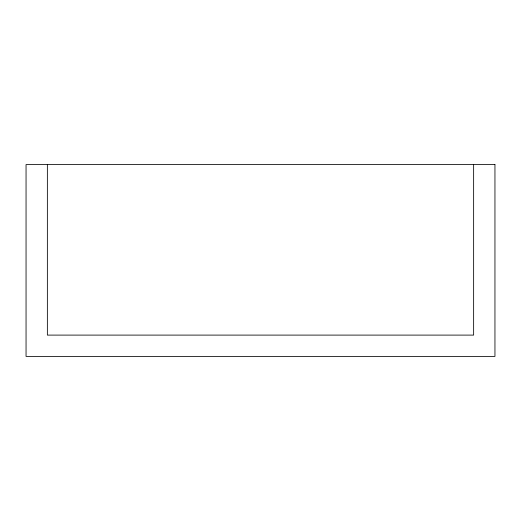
<?xml version="1.0" encoding="UTF-8"?>
<svg xmlns="http://www.w3.org/2000/svg" width="521" height="521" viewBox="0 0 521 521"><rect width="100%" height="100%" fill="white"/><g stroke="black" fill="none" stroke-linecap="round" stroke-linejoin="round"><path stroke-width="0.78" d="M473.635 164.59L473.635 335.101L47.365 335.101L47.365 164.59M494.95 164.59L26.05 164.59L26.05 356.41L494.95 356.41L494.95 164.59"/></g></svg>
